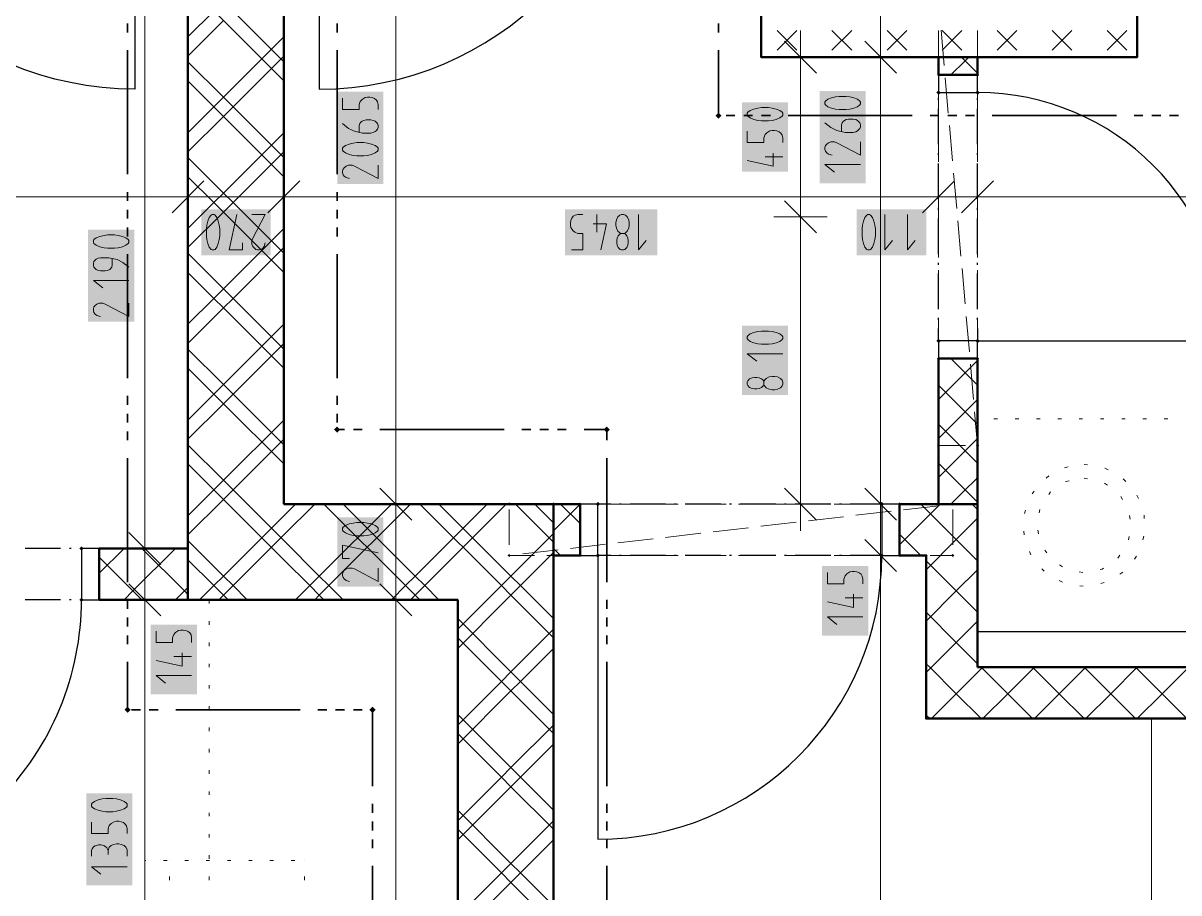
# Model space of a CAD drawing. Header units: millimetres. Extents: x 0 to 594, y 0 to 420.
# Drawn here: x 488.63 to 522.01, y 189.16 to 214.29 of the extents above; entities that cross this region are included whole.
import ezdxf

# ---------------------------------------------------------------- set-up
doc = ezdxf.new("R2010")
doc.units = ezdxf.units.MM
doc.header["$LTSCALE"] = 8
for name, color, linetype in [('PDF_Dvere', 7, 'Continuous'), ('PDF_Instalacni prizdivka do 1m', 7, 'Continuous'), ('PDF_Koty delkove', 7, 'Continuous'), ('PDF_Kuchyne', 7, 'Continuous'), ('PDF_Nabytek', 7, 'Continuous'), ('PDF_Pozarni useky', 7, 'Continuous'), ('PDF_Preklady', 7, 'Continuous'), ('PDF_Pricky CP', 7, 'Continuous'), ('PDF_Pricky zdene', 7, 'Continuous'), ('PDF_Sanita', 7, 'Continuous'), ('PDF_Steny akusticke', 7, 'Continuous')]:
    doc.layers.add(name, color=color, linetype=linetype)

msp = doc.modelspace()

# ---------------------------------------------------------------- linework, layer by layer
at = {"layer": 'PDF_Dvere', "lineweight": 25}
for points in [[(491.849, 221.611), (491.849, 212.386, -0.414213), (482.624, 221.611), (483.353, 221.611)], [(497.652, 221.611), (497.18, 221.611), (497.18, 212.386, 0.414213), (506.405, 221.611), (506.159, 221.611)], [(516.193, 205.465), (516.193, 205.109), (523.368, 205.109, 0.414213), (516.193, 212.284)], [(505.596, 198.908), (505.226, 198.908), (505.226, 190.708, 0.414213), (513.426, 198.908), (512.514, 198.908)], [(482.112, 197.626), (482.112, 189.426, 0.414214), (490.312, 197.626), (490.272, 197.626)]]:
    msp.add_lwpolyline(points, format="xyb", dxfattribs=at)
for points in [[(515.066, 212.796), (515.066, 212.284), (516.193, 212.284), (516.193, 212.796)], [(515.066, 205.109), (515.066, 204.596), (516.193, 204.596), (516.193, 205.109)], [(505.226, 200.394), (504.713, 200.394), (504.713, 198.908), (505.226, 198.908)], [(513.938, 200.394), (513.426, 200.394), (513.426, 198.908), (513.938, 198.908)], [(490.824, 199.113), (490.312, 199.113), (490.312, 197.626), (490.824, 197.626)]]:
    msp.add_lwpolyline(points, close=True, dxfattribs=at)
for points in [[(515.066, 212.076), (515.066, 212.128)], [(516.193, 212.076), (516.193, 212.128)], [(515.066, 210.795), (515.066, 211.82)], [(516.193, 210.795), (516.193, 211.82)], [(515.066, 210.488), (515.066, 210.539)], [(516.193, 210.488), (516.193, 210.539)], [(515.066, 209.206), (515.066, 210.231)], [(516.193, 209.206), (516.193, 210.231)], [(515.066, 208.899), (515.066, 208.95)], [(515.066, 207.618), (515.066, 208.643)], [(516.193, 208.899), (516.193, 208.95)], [(516.193, 207.618), (516.193, 208.643)], [(515.066, 207.31), (515.066, 207.361)], [(516.193, 207.31), (516.193, 207.361)], [(515.066, 206.029), (515.066, 207.054)], [(516.193, 206.029), (516.193, 207.054)], [(515.066, 205.721), (515.066, 205.773)], [(516.193, 205.721), (516.193, 205.773)], [(515.066, 205.109), (515.066, 205.465)], [(505.596, 200.394), (505.226, 200.394)], [(505.903, 200.394), (505.852, 200.394)], [(507.184, 200.394), (506.159, 200.394)], [(507.492, 200.394), (507.441, 200.394)], [(508.773, 200.394), (507.748, 200.394)], [(509.081, 200.394), (509.029, 200.394)], [(510.362, 200.394), (509.337, 200.394)], [(510.669, 200.394), (510.618, 200.394)], [(511.951, 200.394), (510.926, 200.394)], [(512.258, 200.394), (512.207, 200.394)], [(513.426, 200.394), (512.514, 200.394)], [(489.708, 199.113), (488.683, 199.113)], [(490.016, 199.113), (489.965, 199.113)], [(490.312, 199.113), (490.272, 199.113)], [(505.903, 198.908), (505.852, 198.908)], [(507.184, 198.908), (506.159, 198.908)], [(507.492, 198.908), (507.441, 198.908)], [(508.773, 198.908), (507.748, 198.908)], [(509.081, 198.908), (509.029, 198.908)], [(510.362, 198.908), (509.337, 198.908)], [(510.669, 198.908), (510.618, 198.908)], [(511.951, 198.908), (510.926, 198.908)], [(512.258, 198.908), (512.207, 198.908)], [(489.708, 197.626), (488.683, 197.626)], [(490.016, 197.626), (489.965, 197.626)]]:
    msp.add_lwpolyline(points, dxfattribs=at)
at = {"layer": 'PDF_Dvere', "lineweight": 25, "transparency": 33554559}
for points in [[(515.066, 212.22), (515.002, 212.284), (515.13, 212.284), (515.066, 212.348)], [(516.193, 212.22), (516.129, 212.284), (516.257, 212.284), (516.193, 212.348)], [(515.066, 205.045), (515.002, 205.109), (515.13, 205.109), (515.066, 205.173)], [(516.193, 205.045), (516.129, 205.109), (516.257, 205.109), (516.193, 205.173)], [(505.29, 200.394), (505.226, 200.33), (505.226, 200.458), (505.162, 200.394)], [(513.49, 200.394), (513.426, 200.33), (513.426, 200.458), (513.362, 200.394)], [(490.376, 199.113), (490.312, 199.049), (490.312, 199.177), (490.248, 199.113)], [(505.29, 198.908), (505.226, 198.844), (505.226, 198.972), (505.162, 198.908)], [(513.49, 198.908), (513.426, 198.844), (513.426, 198.972), (513.362, 198.908)], [(490.376, 197.626), (490.312, 197.562), (490.312, 197.69), (490.248, 197.626)]]:
    msp.add_solid(points, dxfattribs=at)
at = {"layer": 'PDF_Instalacni prizdivka do 1m', "lineweight": 25}
msp.add_lwpolyline([(516.193, 195.679), (526.802, 195.679), (526.802, 196.704), (516.193, 196.704)], close=True, dxfattribs=at)
at = {"layer": 'PDF_Koty delkove', "lineweight": 18}
for points in [[(513.393, 141.969), (513.393, 179.323), (513.393, 180.731), (513.393, 184.278), (513.393, 192.523), (513.393, 198.908), (513.393, 200.394), (513.393, 213.309), (513.393, 214.898), (513.393, 221.56), (513.393, 223.712), (513.393, 234.987), (513.393, 237.037)], [(492.14, 141.969), (492.14, 169.437), (492.14, 176.197), (492.14, 183.789), (492.14, 197.626), (492.14, 199.113), (492.14, 221.56), (492.14, 223.712), (492.14, 228.325)], [(499.39, 141.969), (499.39, 197.626), (499.39, 200.394), (499.39, 221.56), (499.39, 223.712)], [(511.079, 213.309), (511.079, 214.078)], [(511.54, 212.848), (510.618, 213.77)], [(513.854, 212.848), (512.932, 213.77)], [(511.848, 213.309), (511.079, 213.309), (510.31, 213.309)], [(511.079, 200.394), (511.079, 208.696), (511.079, 213.309)], [(514.162, 213.309), (513.393, 213.309), (512.624, 213.309)], [(497.852, 212.127), (497.852, 211.799), (498.33, 211.799), (498.33, 211.936), (498.365, 212.031), (498.416, 212.086), (498.501, 212.14), (498.569, 212.154), (498.637, 212.154), (498.706, 212.14), (498.774, 212.113), (498.825, 212.072), (498.86, 212.018), (498.877, 211.936), (498.877, 211.799)], [(510.156, 211.852), (509.951, 211.852), (509.849, 211.838), (509.729, 211.81), (509.627, 211.769), (509.558, 211.715), (509.542, 211.687), (509.542, 211.633)], [(509.542, 211.633), (509.558, 211.605), (509.627, 211.551), (509.729, 211.51), (509.849, 211.482), (509.951, 211.468), (510.156, 211.468), (510.258, 211.482), (510.378, 211.51), (510.48, 211.551), (510.549, 211.605), (510.567, 211.633), (510.567, 211.687), (510.549, 211.715), (510.48, 211.769), (510.378, 211.81), (510.258, 211.838), (510.156, 211.852)], [(498.33, 211.142), (498.33, 211.333), (498.347, 211.388), (498.381, 211.429), (498.416, 211.456), (498.466, 211.483), (498.535, 211.497), (498.671, 211.497), (498.74, 211.483), (498.791, 211.456), (498.825, 211.429), (498.86, 211.388), (498.877, 211.333), (498.877, 211.279), (498.86, 211.224), (498.825, 211.183), (498.791, 211.156), (498.74, 211.128), (498.671, 211.114), (498.432, 211.114), (498.193, 211.169), (498.022, 211.251), (497.852, 211.388)], [(512.81, 211.3), (512.793, 211.245), (512.758, 211.204), (512.724, 211.177), (512.673, 211.149), (512.604, 211.135), (512.365, 211.135), (512.127, 211.19), (511.955, 211.272), (511.785, 211.409)], [(512.263, 211.163), (512.263, 211.354), (512.28, 211.409), (512.314, 211.45), (512.349, 211.477), (512.399, 211.504), (512.468, 211.518), (512.604, 211.518), (512.673, 211.504), (512.724, 211.477), (512.758, 211.45), (512.793, 211.409), (512.81, 211.354), (512.81, 211.3)], [(509.542, 211.167), (509.542, 210.839), (510.019, 210.839), (510.019, 210.976), (510.054, 211.071), (510.105, 211.126), (510.19, 211.18), (510.258, 211.194), (510.327, 211.194), (510.395, 211.18), (510.463, 211.153), (510.514, 211.112), (510.549, 211.058), (510.567, 210.976), (510.567, 210.839)], [(498.466, 210.84), (498.261, 210.84), (498.16, 210.826), (498.04, 210.799), (497.937, 210.758), (497.868, 210.704), (497.852, 210.676), (497.852, 210.622), (497.868, 210.594), (497.937, 210.54), (498.04, 210.499), (498.16, 210.471), (498.261, 210.457), (498.466, 210.457), (498.569, 210.471), (498.688, 210.499), (498.791, 210.54), (498.86, 210.594), (498.877, 210.622), (498.877, 210.676)], [(498.877, 210.676), (498.86, 210.704), (498.791, 210.758), (498.688, 210.799), (498.569, 210.826), (498.466, 210.84)], [(512.81, 210.861), (512.81, 210.478), (512.127, 210.834), (512.058, 210.861), (511.955, 210.861), (511.888, 210.834), (511.836, 210.793), (511.802, 210.752), (511.785, 210.697), (511.785, 210.643), (511.802, 210.588), (511.836, 210.547), (511.888, 210.506), (511.989, 210.478)], [(510.293, 210.537), (510.293, 210.154), (509.542, 210.319)], [(510.567, 210.428), (510.054, 210.428)], [(493.387, 210.043), (493.387, 209.274), (493.387, 208.505)], [(496.155, 210.043), (496.155, 209.274), (496.155, 208.505)], [(498.877, 210.183), (498.877, 209.8), (498.193, 210.156), (498.125, 210.183), (498.022, 210.183), (497.955, 210.156), (497.903, 210.115), (497.868, 210.074), (497.852, 210.019), (497.852, 209.965), (497.868, 209.91), (497.903, 209.869), (497.955, 209.828), (498.056, 209.8)], [(512.81, 210.204), (511.785, 210.204), (512.058, 209.986)], [(515.066, 210.043), (515.066, 209.274), (515.066, 208.505)], [(516.193, 210.043), (516.193, 209.274), (516.193, 208.505)], [(493.849, 209.735), (492.926, 208.813)], [(496.616, 209.735), (495.694, 208.813)], [(515.527, 209.735), (514.605, 208.813)], [(516.655, 209.735), (515.732, 208.813)], [(414.361, 209.274), (416.513, 209.274), (436.5, 209.274), (437.628, 209.274), (446.801, 209.274), (454.437, 209.274), (456.179, 209.274), (457.051, 209.274), (459.511, 209.274), (460.383, 209.274), (462.125, 209.274), (478.935, 209.274), (481.087, 209.274), (493.387, 209.274), (496.155, 209.274), (515.066, 209.274), (516.193, 209.274), (522.307, 209.274), (528.074, 209.274), (544.227, 209.274), (545.764, 209.274), (549.377, 209.274), (549.557, 209.274), (550.326, 209.274)], [(511.54, 208.235), (510.618, 209.158)], [(494.579, 207.737), (494.798, 208.762)], [(495.236, 208.762), (495.62, 208.762), (495.263, 208.078), (495.236, 208.009), (495.236, 207.907), (495.263, 207.839), (495.304, 207.788), (495.345, 207.753), (495.4, 207.737), (495.455, 207.737), (495.51, 207.753), (495.551, 207.788), (495.592, 207.839), (495.62, 207.941)], [(504.46, 207.737), (504.788, 207.737), (504.788, 208.214), (504.651, 208.214), (504.556, 208.249), (504.501, 208.3), (504.447, 208.386), (504.433, 208.453), (504.433, 208.522), (504.447, 208.591), (504.474, 208.658), (504.515, 208.709), (504.569, 208.744), (504.651, 208.762), (504.788, 208.762)], [(505.199, 208.762), (505.199, 208.249)], [(506.404, 208.762), (506.404, 207.737), (506.622, 208.009)], [(511.848, 208.696), (511.079, 208.696), (510.31, 208.696)], [(513.514, 208.762), (513.514, 207.737), (513.733, 208.009)], [(514.171, 208.762), (514.171, 207.737)], [(505.09, 208.488), (505.473, 208.488), (505.308, 207.737)], [(491.269, 208.171), (491.064, 208.171), (490.963, 208.157), (490.843, 208.13), (490.74, 208.089), (490.672, 208.035), (490.655, 208.007), (490.655, 207.953), (490.672, 207.925), (490.74, 207.871), (490.843, 207.83), (490.963, 207.802), (491.064, 207.788), (491.269, 207.788), (491.372, 207.802), (491.492, 207.83), (491.594, 207.871), (491.663, 207.925), (491.68, 207.953), (491.68, 208.007), (491.663, 208.035), (491.594, 208.089), (491.492, 208.13)], [(491.492, 208.13), (491.372, 208.157), (491.269, 208.171)], [(506.02, 208.197), (506.061, 208.146), (506.089, 208.078), (506.103, 208.009), (506.103, 207.941), (506.089, 207.873), (506.061, 207.804), (506.006, 207.753), (505.965, 207.737), (505.911, 207.737), (505.87, 207.753), (505.815, 207.804), (505.788, 207.873), (505.774, 207.941), (505.774, 208.009), (505.788, 208.078), (505.815, 208.146), (505.856, 208.197), (505.883, 208.214)], [(505.993, 208.214), (506.02, 208.197)], [(514.171, 207.737), (514.39, 208.009)], [(494.963, 207.941), (494.963, 207.737), (494.579, 207.737)], [(491.68, 207.241), (491.509, 207.378), (491.338, 207.46), (491.099, 207.514), (490.859, 207.514), (490.792, 207.5), (490.74, 207.473), (490.707, 207.446), (490.672, 207.405), (490.655, 207.35), (490.655, 207.296), (490.672, 207.241), (490.707, 207.2), (490.74, 207.173), (490.792, 207.145), (490.859, 207.131), (490.997, 207.131), (491.064, 207.145), (491.133, 207.173), (491.184, 207.241), (491.202, 207.296), (491.202, 207.487)], [(491.68, 206.857), (490.655, 206.857), (490.928, 206.639)], [(491.68, 206.2), (491.68, 205.817), (490.997, 206.173), (490.928, 206.2), (490.825, 206.2), (490.758, 206.173), (490.707, 206.132), (490.672, 206.091), (490.655, 206.036)], [(490.655, 206.036), (490.655, 205.982), (490.672, 205.927), (490.707, 205.886), (490.758, 205.845), (490.859, 205.817)], [(510.567, 204.737), (509.542, 204.737), (509.814, 204.519)], [(510.019, 203.834), (510.002, 203.806), (509.951, 203.765), (509.883, 203.738), (509.814, 203.724), (509.746, 203.724), (509.678, 203.738), (509.609, 203.765), (509.558, 203.82), (509.542, 203.862), (509.542, 203.916), (509.558, 203.957), (509.609, 204.012), (509.678, 204.039), (509.746, 204.053), (509.814, 204.053), (509.883, 204.039), (509.951, 204.012), (510.002, 203.971), (510.019, 203.944)], [(499.851, 199.933), (498.928, 200.855)], [(511.54, 199.933), (510.618, 200.855)], [(513.854, 199.933), (512.932, 200.855)], [(500.158, 200.394), (499.39, 200.394), (498.621, 200.394)], [(511.848, 200.394), (511.079, 200.394), (510.31, 200.394)], [(511.079, 200.394), (511.079, 199.625)], [(514.162, 200.394), (513.393, 200.394), (512.624, 200.394)], [(498.466, 199.859), (498.261, 199.859), (498.16, 199.845), (498.04, 199.818), (497.937, 199.777), (497.868, 199.723), (497.852, 199.695), (497.852, 199.641), (497.868, 199.613), (497.937, 199.558), (498.04, 199.517), (498.16, 199.489), (498.261, 199.475), (498.466, 199.475), (498.569, 199.489), (498.688, 199.517), (498.791, 199.558), (498.86, 199.613), (498.877, 199.641), (498.877, 199.695), (498.86, 199.723), (498.791, 199.777), (498.688, 199.818), (498.569, 199.845), (498.466, 199.859)], [(492.601, 198.651), (491.679, 199.574)], [(513.854, 198.446), (512.932, 199.369)], [(492.909, 199.113), (492.14, 199.113), (491.371, 199.113)], [(498.056, 198.818), (497.852, 198.818), (497.852, 199.202), (498.877, 198.984)], [(514.162, 198.908), (513.393, 198.908), (512.624, 198.908)], [(498.877, 198.545), (498.877, 198.161), (498.193, 198.518), (498.125, 198.545), (498.022, 198.545), (497.955, 198.518), (497.903, 198.477), (497.868, 198.436), (497.852, 198.381), (497.852, 198.326), (497.868, 198.271), (497.903, 198.23), (497.955, 198.189), (498.056, 198.161)], [(511.856, 198.42), (511.856, 198.091), (512.333, 198.091), (512.333, 198.228), (512.368, 198.323), (512.419, 198.379), (512.505, 198.433), (512.572, 198.447), (512.641, 198.447), (512.71, 198.433), (512.777, 198.406), (512.828, 198.365), (512.863, 198.31), (512.881, 198.228), (512.881, 198.091)], [(492.601, 197.165), (491.679, 198.088)], [(499.851, 197.165), (498.928, 198.088)], [(492.909, 197.626), (492.14, 197.626), (491.371, 197.626)], [(500.158, 197.626), (499.39, 197.626), (498.621, 197.626)], [(512.607, 197.79), (512.607, 197.406), (511.856, 197.571)], [(512.881, 197.68), (512.368, 197.68)], [(512.881, 197.133), (511.856, 197.133), (512.128, 196.914)], [(492.467, 196.724), (492.467, 196.395), (492.945, 196.395), (492.945, 196.532), (492.98, 196.628), (493.031, 196.683), (493.116, 196.737), (493.184, 196.751), (493.253, 196.751), (493.321, 196.737), (493.389, 196.71), (493.44, 196.669), (493.475, 196.615), (493.492, 196.532), (493.492, 196.395)], [(493.219, 196.094), (493.219, 195.71), (492.467, 195.875)], [(493.492, 195.985), (492.98, 195.985)], [(493.492, 195.437), (492.467, 195.437), (492.74, 195.218)], [(491.216, 191.885), (491.011, 191.885), (490.91, 191.871), (490.79, 191.844), (490.687, 191.803), (490.619, 191.749), (490.602, 191.721), (490.602, 191.667), (490.619, 191.639), (490.687, 191.585), (490.79, 191.544), (490.91, 191.516), (491.011, 191.502), (491.216, 191.502), (491.319, 191.516), (491.439, 191.544), (491.541, 191.585), (491.61, 191.639), (491.627, 191.667), (491.627, 191.721), (491.61, 191.749), (491.541, 191.803), (491.439, 191.844), (491.319, 191.871), (491.216, 191.885)], [(490.602, 191.201), (490.602, 190.873), (491.08, 190.873), (491.08, 191.01), (491.115, 191.105), (491.166, 191.16), (491.251, 191.214), (491.319, 191.228), (491.387, 191.228), (491.456, 191.214), (491.524, 191.187), (491.575, 191.146), (491.61, 191.092), (491.627, 191.01), (491.627, 190.873)], [(490.602, 190.215), (490.602, 190.38), (490.619, 190.435), (490.654, 190.489), (490.705, 190.517), (490.806, 190.544), (490.875, 190.544), (490.977, 190.517), (491.046, 190.462), (491.08, 190.38), (491.08, 190.271)], [(491.627, 190.215), (491.627, 190.407), (491.592, 190.475), (491.541, 190.53), (491.456, 190.557), (491.387, 190.571), (491.319, 190.571), (491.234, 190.557), (491.166, 190.53), (491.115, 190.475), (491.08, 190.38)], [(491.627, 189.914), (490.602, 189.914), (490.875, 189.696)]]:
    msp.add_lwpolyline(points, dxfattribs=at)
for points in [[(512.399, 212.175), (512.194, 212.175), (512.093, 212.161), (511.973, 212.134), (511.87, 212.093), (511.802, 212.039), (511.785, 212.011), (511.785, 211.957), (511.802, 211.929), (511.87, 211.875), (511.973, 211.834), (512.093, 211.806), (512.194, 211.792), (512.399, 211.792), (512.502, 211.806), (512.622, 211.834), (512.724, 211.875), (512.793, 211.929), (512.81, 211.957), (512.81, 212.011), (512.793, 212.039), (512.724, 212.093), (512.622, 212.134), (512.502, 212.161)], [(493.922, 208.351), (493.922, 208.146), (493.936, 208.044), (493.963, 207.924), (494.004, 207.822), (494.058, 207.753), (494.086, 207.737), (494.141, 207.737), (494.168, 207.753), (494.223, 207.822), (494.264, 207.924), (494.292, 208.044), (494.306, 208.146), (494.306, 208.351), (494.292, 208.453), (494.264, 208.573), (494.223, 208.676), (494.168, 208.744), (494.141, 208.762), (494.086, 208.762), (494.058, 208.744), (494.004, 208.676), (493.963, 208.573), (493.936, 208.453)], [(505.747, 208.522), (505.747, 208.453), (505.761, 208.368), (505.801, 208.283), (505.856, 208.232), (505.883, 208.214), (505.993, 208.214), (506.02, 208.232), (506.075, 208.283), (506.117, 208.368), (506.13, 208.453), (506.13, 208.522), (506.117, 208.607), (506.075, 208.693), (506.02, 208.744), (505.965, 208.762), (505.911, 208.762), (505.856, 208.744), (505.801, 208.693), (505.761, 208.607)], [(512.857, 208.351), (512.857, 208.146), (512.871, 208.044), (512.898, 207.924), (512.939, 207.822), (512.994, 207.753), (513.021, 207.737), (513.076, 207.737), (513.104, 207.753), (513.158, 207.822), (513.199, 207.924), (513.227, 208.044), (513.241, 208.146), (513.241, 208.351), (513.227, 208.453), (513.199, 208.573), (513.158, 208.676), (513.104, 208.744), (513.076, 208.762), (513.021, 208.762), (512.994, 208.744), (512.939, 208.676), (512.898, 208.573), (512.871, 208.453)], [(510.156, 205.394), (509.951, 205.394), (509.849, 205.38), (509.729, 205.353), (509.627, 205.312), (509.558, 205.258), (509.542, 205.23), (509.542, 205.176), (509.558, 205.148), (509.627, 205.093), (509.729, 205.052), (509.849, 205.024), (509.951, 205.011), (510.156, 205.011), (510.258, 205.024), (510.378, 205.052), (510.48, 205.093), (510.549, 205.148), (510.567, 205.176), (510.567, 205.23), (510.549, 205.258), (510.48, 205.312), (510.378, 205.353), (510.258, 205.38)], [(510.327, 204.08), (510.258, 204.08), (510.173, 204.066), (510.088, 204.026), (510.037, 203.971), (510.019, 203.944), (510.019, 203.834), (510.037, 203.806), (510.088, 203.751), (510.173, 203.71), (510.258, 203.696), (510.327, 203.696), (510.412, 203.71), (510.498, 203.751), (510.549, 203.806), (510.567, 203.862), (510.567, 203.916), (510.549, 203.971), (510.498, 204.026), (510.412, 204.066)]]:
    msp.add_lwpolyline(points, close=True, dxfattribs=at)
at = {"layer": 'PDF_Koty delkove', "color": 7, "lineweight": 18, "true_color": 0xffffff, "transparency": 33554559}
for points in [[(499.031, 209.646), (499.031, 212.308), (497.698, 209.646), (497.698, 212.308)], [(512.964, 209.667), (512.964, 212.329), (511.631, 209.667), (511.631, 212.329)], [(510.72, 210), (510.72, 212.005), (509.388, 210), (509.388, 212.005)], [(495.773, 208.915), (493.769, 208.915), (495.773, 207.583), (493.769, 207.583)], [(506.941, 208.915), (504.279, 208.915), (506.941, 207.583), (504.279, 207.583)], [(514.709, 208.915), (512.704, 208.915), (514.709, 207.583), (512.704, 207.583)], [(491.834, 205.663), (491.834, 208.325), (490.502, 205.663), (490.502, 208.325)], [(510.72, 203.543), (510.72, 205.548), (509.388, 203.543), (509.388, 205.548)], [(499.031, 198.008), (499.031, 200.013), (497.698, 198.008), (497.698, 200.013)], [(513.034, 196.595), (513.034, 198.6), (511.702, 196.595), (511.702, 198.6)], [(493.646, 194.9), (493.646, 196.904), (492.314, 194.9), (492.314, 196.904)], [(491.781, 189.377), (491.781, 192.039), (490.449, 189.377), (490.449, 192.039)]]:
    msp.add_solid(points, dxfattribs=at)
at = {"layer": 'PDF_Kuchyne', "lineweight": 13}
msp.add_lwpolyline([(545.764, 188.043), (527.366, 188.043), (527.366, 181.893), (521.216, 181.893), (521.216, 194.193), (527.366, 194.193)], dxfattribs=at)
at = {"layer": 'PDF_Nabytek', "lineweight": 13}
for points in [[(494.013, 197.626), (494.002, 197.626)], [(494.002, 197.626), (494.002, 197.626)], [(494.002, 197.626), (494.002, 197.626)], [(494.002, 197.522), (494.002, 197.624)], [(494.628, 197.626), (494.526, 197.626)], [(495.243, 197.626), (495.141, 197.626)], [(495.858, 197.626), (495.756, 197.626)], [(496.473, 197.626), (496.371, 197.626)], [(497.088, 197.626), (496.986, 197.626)], [(497.703, 197.626), (497.601, 197.626)], [(498.318, 197.626), (498.216, 197.626)], [(498.933, 197.626), (498.831, 197.626)], [(499.548, 197.626), (499.446, 197.626)], [(500.163, 197.626), (500.061, 197.626)], [(500.778, 197.626), (500.676, 197.626)], [(501.177, 197.626), (501.177, 197.626)], [(501.177, 197.626), (501.177, 197.626)], [(501.177, 197.522), (501.177, 197.624)], [(494.002, 196.907), (494.002, 197.009)], [(501.177, 196.907), (501.177, 197.009)], [(494.002, 196.292), (494.002, 196.394)], [(501.177, 196.292), (501.177, 196.394)], [(494.002, 195.677), (494.002, 195.779)], [(501.177, 195.677), (501.177, 195.779)], [(494.002, 195.062), (494.002, 195.164)], [(501.177, 195.062), (501.177, 195.164)], [(494.002, 194.447), (494.002, 194.549)], [(501.177, 194.447), (501.177, 194.549)], [(494.002, 193.832), (494.002, 193.934)], [(501.177, 193.832), (501.177, 193.934)], [(494.002, 193.217), (494.002, 193.319)], [(501.177, 193.217), (501.177, 193.319)], [(494.002, 192.602), (494.002, 192.704)], [(501.177, 192.602), (501.177, 192.704)], [(494.002, 191.987), (494.002, 192.089)], [(501.177, 191.987), (501.177, 192.089)], [(494.002, 191.372), (494.002, 191.474)], [(501.177, 191.372), (501.177, 191.474)], [(494.002, 190.757), (494.002, 190.859)], [(501.177, 190.757), (501.177, 190.859)], [(492.139, 190.093), (492.139, 190.093)], [(492.168, 190.093), (492.139, 190.093)], [(492.139, 190.093), (492.139, 190.093)], [(492.783, 190.093), (492.681, 190.093)], [(492.857, 190.093), (492.857, 190.093)], [(493.398, 190.093), (493.296, 190.093)], [(494.013, 190.093), (493.911, 190.093)], [(494.002, 190.142), (494.002, 190.244)], [(494.628, 190.093), (494.526, 190.093)], [(495.243, 190.093), (495.141, 190.093)], [(495.858, 190.093), (495.756, 190.093)], [(496.473, 190.093), (496.371, 190.093)], [(496.752, 190.093), (496.752, 190.093)], [(496.752, 190.093), (496.752, 190.093)], [(501.177, 190.142), (501.177, 190.244)], [(492.139, 189.527), (492.139, 189.629)], [(492.857, 189.527), (492.857, 189.629)], [(494.002, 189.527), (494.002, 189.629)], [(496.752, 189.527), (496.752, 189.629)], [(501.177, 189.527), (501.177, 189.629)]]:
    msp.add_lwpolyline(points, dxfattribs=at)
at = {"layer": 'PDF_Pozarni useky', "lineweight": 35}
for points in [[(491.645, 214.024), (491.645, 214.28)], [(497.692, 214.024), (497.692, 214.28)], [(508.711, 214.024), (508.711, 214.28)], [(491.645, 209.924), (491.645, 213.511)], [(497.692, 209.924), (497.692, 213.511)], [(508.711, 211.618), (508.711, 213.511)], [(509.183, 211.618), (508.927, 211.618)], [(509.696, 211.618), (509.439, 211.618)], [(510.208, 211.618), (509.952, 211.618)], [(514.308, 211.618), (510.721, 211.618)], [(515.077, 211.618), (514.821, 211.618)], [(515.589, 211.618), (515.333, 211.618)], [(516.102, 211.618), (515.846, 211.618)], [(520.202, 211.618), (516.614, 211.618)], [(520.97, 211.618), (520.714, 211.618)], [(521.483, 211.618), (521.227, 211.618)], [(521.995, 211.618), (521.739, 211.618)], [(491.645, 209.155), (491.645, 209.411)], [(497.692, 209.155), (497.692, 209.411)], [(491.645, 208.643), (491.645, 208.899)], [(497.692, 208.643), (497.692, 208.899)], [(491.645, 208.13), (491.645, 208.386)], [(497.692, 208.13), (497.692, 208.386)], [(491.645, 204.03), (491.645, 207.618)], [(497.692, 204.03), (497.692, 207.618)], [(491.645, 203.261), (491.645, 203.518)], [(497.692, 203.261), (497.692, 203.518)], [(491.645, 202.749), (491.645, 203.005)], [(497.692, 202.749), (497.692, 203.005)], [(491.645, 202.236), (491.645, 202.493)], [(497.908, 202.546), (497.692, 202.546)], [(498.421, 202.546), (498.164, 202.546)], [(502.521, 202.546), (498.933, 202.546)], [(503.289, 202.546), (503.033, 202.546)], [(503.802, 202.546), (503.546, 202.546)], [(504.314, 202.546), (504.058, 202.546)], [(505.482, 202.546), (504.827, 202.546)], [(505.482, 202.236), (505.482, 202.493)], [(491.645, 198.137), (491.645, 201.724)], [(505.482, 198.137), (505.482, 201.724)], [(491.645, 197.368), (491.645, 197.624)], [(505.482, 197.368), (505.482, 197.624)], [(491.645, 196.855), (491.645, 197.112)], [(505.482, 196.855), (505.482, 197.112)], [(491.645, 196.343), (491.645, 196.599)], [(505.482, 196.343), (505.482, 196.599)], [(491.645, 194.449), (491.645, 195.83)], [(505.482, 192.243), (505.482, 195.83)], [(492.015, 194.449), (491.758, 194.449)], [(492.527, 194.449), (492.271, 194.449)], [(496.627, 194.449), (493.039, 194.449)], [(497.396, 194.449), (497.139, 194.449)], [(497.908, 194.449), (497.652, 194.449)], [(498.421, 194.449), (498.164, 194.449)], [(498.717, 192.243), (498.717, 194.449)], [(498.717, 191.474), (498.717, 191.73)], [(505.482, 191.474), (505.482, 191.73)], [(498.717, 190.962), (498.717, 191.218)], [(505.482, 190.962), (505.482, 191.218)], [(498.717, 190.449), (498.717, 190.705)], [(505.482, 190.449), (505.482, 190.705)], [(498.717, 186.349), (498.717, 189.937)], [(505.482, 186.349), (505.482, 189.937)]]:
    msp.add_lwpolyline(points, dxfattribs=at)
at = {"layer": 'PDF_Pozarni useky', "lineweight": 35, "transparency": 33554559}
for points in [[(508.801, 211.618), (508.711, 211.528), (508.711, 211.707), (508.621, 211.618)], [(508.711, 211.528), (508.621, 211.618), (508.801, 211.618), (508.711, 211.707)], [(497.692, 202.457), (497.603, 202.546), (497.782, 202.546), (497.692, 202.636)], [(497.782, 202.546), (497.692, 202.457), (497.692, 202.636), (497.603, 202.546)], [(505.572, 202.546), (505.482, 202.457), (505.482, 202.636), (505.393, 202.546)], [(505.482, 202.457), (505.393, 202.546), (505.572, 202.546), (505.482, 202.636)], [(491.735, 194.449), (491.645, 194.359), (491.645, 194.539), (491.555, 194.449)], [(491.645, 194.359), (491.555, 194.449), (491.735, 194.449), (491.645, 194.539)], [(498.717, 194.359), (498.628, 194.449), (498.807, 194.449), (498.717, 194.539)], [(498.807, 194.449), (498.717, 194.359), (498.717, 194.539), (498.628, 194.449)]]:
    msp.add_solid(points, dxfattribs=at)
at = {"layer": 'PDF_Preklady', "lineweight": 18}
for points in [[(515.066, 213.309), (515.066, 214.075)], [(515.227, 213.068), (515.137, 214.089)], [(516.193, 213.309), (516.193, 214.075)], [(515.066, 213.05), (515.066, 213.309)], [(516.193, 213.05), (516.193, 213.309)], [(515.066, 211.666), (515.066, 212.691)], [(515.348, 211.689), (515.258, 212.71)], [(516.193, 211.666), (516.193, 212.691)], [(515.066, 210.283), (515.066, 211.308)], [(515.469, 210.311), (515.38, 211.332)], [(516.193, 210.283), (516.193, 211.308)], [(515.066, 208.899), (515.066, 209.924)], [(515.591, 208.933), (515.501, 209.954)], [(516.193, 208.899), (516.193, 209.924)], [(515.066, 207.515), (515.066, 208.54)], [(515.712, 207.554), (515.622, 208.575)], [(516.193, 207.515), (516.193, 208.54)], [(515.066, 206.131), (515.066, 207.156)], [(515.833, 206.176), (515.744, 207.197)], [(516.193, 206.131), (516.193, 207.156)], [(515.066, 204.748), (515.066, 205.773)], [(515.955, 204.797), (515.865, 205.818)], [(516.193, 204.748), (516.193, 205.773)], [(515.066, 203.364), (515.066, 204.389)], [(516.076, 203.419), (515.986, 204.44)], [(516.193, 203.364), (516.193, 204.389)], [(515.066, 202.085), (515.066, 203.005)], [(516.107, 203.062), (516.193, 202.085), (516.193, 203.005)], [(515.846, 202.085), (515.066, 202.085)], [(503.392, 200.394), (502.664, 200.394)], [(503.945, 200.394), (503.751, 200.394)], [(504.776, 200.394), (504.713, 200.394), (503.945, 200.394)], [(506.159, 200.394), (505.134, 200.394)], [(507.543, 200.394), (506.518, 200.394)], [(508.927, 200.394), (507.902, 200.394)], [(510.311, 200.394), (509.286, 200.394)], [(511.694, 200.394), (510.669, 200.394)], [(513.078, 200.394), (512.053, 200.394)], [(514.462, 200.394), (513.938, 200.394), (513.437, 200.394)], [(514.054, 200.229), (515.072, 200.347)], [(515.066, 200.394), (514.821, 200.394)], [(515.476, 200.394), (515.066, 200.394)], [(515.429, 200.388), (515.476, 200.394)], [(502.664, 199.213), (502.664, 200.238)], [(511.305, 199.91), (512.323, 200.028)], [(512.679, 200.07), (513.698, 200.188)], [(515.476, 199.213), (515.476, 200.238)], [(508.556, 199.591), (509.574, 199.709)], [(509.93, 199.751), (510.949, 199.869)], [(505.807, 199.272), (506.825, 199.39)], [(507.181, 199.432), (508.2, 199.55)], [(503.058, 198.953), (504.076, 199.071)], [(504.432, 199.113), (505.451, 199.231)], [(502.664, 198.908), (502.701, 198.912)], [(503.392, 198.908), (502.664, 198.908)], [(503.945, 198.908), (503.751, 198.908)], [(504.776, 198.908), (504.713, 198.908), (503.945, 198.908)], [(506.159, 198.908), (505.134, 198.908)], [(507.543, 198.908), (506.518, 198.908)], [(508.927, 198.908), (507.902, 198.908)], [(510.311, 198.908), (509.286, 198.908)], [(511.694, 198.908), (510.669, 198.908)], [(513.078, 198.908), (512.053, 198.908)], [(514.462, 198.908), (513.938, 198.908), (513.437, 198.908)], [(515.476, 198.908), (514.821, 198.908)]]:
    msp.add_lwpolyline(points, dxfattribs=at)
at = {"layer": 'PDF_Preklady', "lineweight": 18, "transparency": 33554559}
for points in [[(515.066, 213.263), (515.02, 213.309), (515.112, 213.309), (515.066, 213.355)], [(515.066, 213.263), (515.02, 213.309), (515.112, 213.309), (515.066, 213.355)], [(516.193, 213.263), (516.147, 213.309), (516.239, 213.309), (516.193, 213.355)], [(516.193, 213.263), (516.147, 213.309), (516.239, 213.309), (516.193, 213.355)], [(515.066, 212.75), (515.02, 212.796), (515.112, 212.796), (515.066, 212.842)], [(515.066, 212.75), (515.02, 212.796), (515.112, 212.796), (515.066, 212.842)], [(516.193, 212.75), (516.147, 212.796), (516.239, 212.796), (516.193, 212.842)], [(516.193, 212.75), (516.147, 212.796), (516.239, 212.796), (516.193, 212.842)], [(515.066, 204.55), (515.02, 204.596), (515.112, 204.596), (515.066, 204.642)], [(515.066, 204.55), (515.02, 204.596), (515.112, 204.596), (515.066, 204.642)], [(516.193, 204.55), (516.147, 204.596), (516.239, 204.596), (516.193, 204.642)], [(516.193, 204.55), (516.147, 204.596), (516.239, 204.596), (516.193, 204.642)], [(515.066, 202.039), (515.02, 202.085), (515.112, 202.085), (515.066, 202.131)], [(515.112, 202.085), (515.066, 202.039), (515.066, 202.131), (515.02, 202.085)], [(516.239, 202.085), (516.193, 202.039), (516.193, 202.131), (516.147, 202.085)], [(516.193, 202.039), (516.147, 202.085), (516.239, 202.085), (516.193, 202.131)], [(516.197, 202.039), (516.147, 202.081), (516.239, 202.089), (516.189, 202.131)], [(502.71, 200.394), (502.664, 200.348), (502.664, 200.44), (502.617, 200.394)], [(502.664, 200.348), (502.617, 200.394), (502.71, 200.394), (502.664, 200.44)], [(503.991, 200.394), (503.945, 200.348), (503.945, 200.44), (503.899, 200.394)], [(503.991, 200.394), (503.945, 200.348), (503.945, 200.44), (503.899, 200.394)], [(504.76, 200.394), (504.713, 200.348), (504.713, 200.44), (504.667, 200.394)], [(504.76, 200.394), (504.713, 200.348), (504.713, 200.44), (504.667, 200.394)], [(513.984, 200.394), (513.938, 200.348), (513.938, 200.44), (513.892, 200.394)], [(513.984, 200.394), (513.938, 200.348), (513.938, 200.44), (513.892, 200.394)], [(514.753, 200.394), (514.707, 200.348), (514.707, 200.44), (514.661, 200.394)], [(514.753, 200.394), (514.707, 200.348), (514.707, 200.44), (514.661, 200.394)], [(515.112, 200.394), (515.066, 200.348), (515.066, 200.44), (515.02, 200.394)], [(515.112, 200.394), (515.066, 200.348), (515.066, 200.44), (515.02, 200.394)], [(515.43, 200.389), (515.471, 200.44), (515.481, 200.348), (515.522, 200.399)], [(515.476, 200.348), (515.43, 200.394), (515.522, 200.394), (515.476, 200.44)], [(515.522, 200.394), (515.476, 200.348), (515.476, 200.44), (515.43, 200.394)], [(502.71, 198.908), (502.664, 198.862), (502.664, 198.954), (502.617, 198.908)], [(502.664, 198.862), (502.617, 198.908), (502.71, 198.908), (502.664, 198.954)], [(502.618, 198.902), (502.658, 198.953), (502.669, 198.862), (502.709, 198.913)], [(503.991, 198.908), (503.945, 198.862), (503.945, 198.954), (503.899, 198.908)], [(503.991, 198.908), (503.945, 198.862), (503.945, 198.954), (503.899, 198.908)], [(504.76, 198.908), (504.713, 198.862), (504.713, 198.954), (504.667, 198.908)], [(504.76, 198.908), (504.713, 198.862), (504.713, 198.954), (504.667, 198.908)], [(513.984, 198.908), (513.938, 198.862), (513.938, 198.954), (513.892, 198.908)], [(513.984, 198.908), (513.938, 198.862), (513.938, 198.954), (513.892, 198.908)], [(514.753, 198.908), (514.707, 198.862), (514.707, 198.954), (514.661, 198.908)], [(514.753, 198.908), (514.707, 198.862), (514.707, 198.954), (514.661, 198.908)], [(515.522, 198.908), (515.476, 198.862), (515.476, 198.954), (515.43, 198.908)], [(515.476, 198.862), (515.43, 198.908), (515.522, 198.908), (515.476, 198.954)]]:
    msp.add_solid(points, dxfattribs=at)
at = {"layer": 'PDF_Pricky CP', "lineweight": 50}
for points in [[(511.53, 214.898), (511.53, 221.611), (509.941, 221.611), (509.941, 221.56), (509.941, 213.309), (511.53, 213.309)], [(511.53, 213.309), (515.066, 213.309), (516.193, 213.309), (520.806, 213.309), (520.806, 214.898), (520.806, 219.92), (520.806, 221.611), (519.217, 221.611), (519.217, 214.898), (516.193, 214.898), (515.066, 214.898), (511.53, 214.898)]]:
    msp.add_lwpolyline(points, dxfattribs=at)
at = {"layer": 'PDF_Pricky CP', "lineweight": 9}
for points in [[(510.968, 213.511), (510.4, 214.08)], [(510.968, 214.08), (510.4, 213.511)], [(512.557, 213.511), (511.988, 214.08)], [(512.557, 214.08), (511.988, 213.511)], [(514.146, 213.511), (513.577, 214.08)], [(514.146, 214.08), (513.577, 213.511)], [(515.735, 213.511), (515.166, 214.08)], [(515.735, 214.08), (515.166, 213.511)], [(517.323, 213.511), (516.755, 214.08)], [(517.323, 214.08), (516.755, 213.511)], [(518.912, 213.511), (518.343, 214.08)], [(518.912, 214.08), (518.343, 213.511)], [(520.501, 213.511), (519.932, 214.08)], [(520.501, 214.08), (519.932, 213.511)]]:
    msp.add_lwpolyline(points, dxfattribs=at)
at = {"layer": 'PDF_Pricky zdene', "lineweight": 50}
for points in [[(516.193, 212.796), (516.193, 213.309), (515.066, 213.309), (515.066, 212.796)], [(516.193, 212.796), (515.066, 212.796)], [(515.066, 204.596), (516.193, 204.596)], [(515.066, 204.596), (515.066, 202.085), (515.066, 200.394), (515.476, 200.394), (516.193, 200.394), (516.193, 202.085), (516.193, 204.596)], [(513.938, 198.908), (513.938, 200.394)], [(516.193, 195.679), (516.193, 200.394), (515.476, 200.394), (515.066, 200.394), (514.707, 200.394), (513.938, 200.394)], [(490.824, 197.626), (490.824, 199.113)], [(490.824, 197.626), (493.387, 197.626), (493.387, 199.113), (490.824, 199.113)], [(513.938, 198.908), (514.707, 198.908), (514.707, 195.679)], [(514.707, 195.679), (514.707, 194.193), (545.764, 194.193), (545.816, 194.193), (545.816, 195.679), (545.764, 195.679), (516.193, 195.679)]]:
    msp.add_lwpolyline(points, dxfattribs=at)
at = {"layer": 'PDF_Pricky zdene', "lineweight": 9}
for points in [[(515.937, 213.309), (515.835, 213.206), (515.425, 212.796)], [(516.193, 212.848), (515.835, 213.206), (515.732, 213.309)], [(515.117, 212.796), (515.066, 212.848)], [(515.117, 204.596), (515.066, 204.545)], [(516.193, 204.545), (515.847, 204.199), (515.835, 204.186), (515.066, 203.418)], [(516.193, 203.828), (515.85, 204.171), (515.835, 204.186), (515.425, 204.596)], [(516.193, 202.7), (515.963, 202.931), (515.835, 203.059), (515.066, 203.828)], [(516.193, 203.418), (515.941, 203.166), (515.835, 203.059), (515.066, 202.29)], [(516.193, 201.573), (516.075, 201.691), (515.835, 201.931), (515.066, 202.7)], [(516.193, 202.29), (516.035, 202.132), (515.835, 201.931), (515.066, 201.163)], [(516.193, 200.445), (516.188, 200.45), (515.835, 200.804), (515.066, 201.573)], [(516.193, 201.163), (516.129, 201.099), (515.835, 200.804), (515.425, 200.394)], [(504.713, 200.394), (503.945, 199.625)], [(504.713, 199.83), (504.15, 200.394)], [(515.117, 200.394), (514.707, 199.984), (514.092, 199.369), (513.938, 199.215)], [(514.707, 200.24), (514.553, 200.394)], [(514.553, 200.394), (514.553, 200.394)], [(515.117, 200.394), (515.066, 200.445)], [(516.193, 200.24), (516.04, 200.394)], [(516.193, 198.754), (515.578, 199.369), (514.707, 200.24)], [(516.193, 199.984), (515.578, 199.369), (514.707, 198.498)], [(514.092, 199.369), (513.938, 199.523)], [(514.553, 198.908), (514.092, 199.369)], [(491.542, 199.113), (490.824, 198.394)], [(493.029, 199.113), (491.799, 197.883), (491.542, 197.626)], [(493.387, 197.78), (493.285, 197.883), (492.055, 199.113)], [(504.15, 198.908), (503.945, 199.113)], [(492.055, 197.626), (491.799, 197.883), (490.824, 198.857)], [(504.713, 198.908), (504.713, 198.908)], [(516.193, 197.268), (515.578, 197.883), (514.707, 198.754)], [(516.193, 198.498), (515.578, 197.883), (514.707, 197.011)], [(493.387, 197.985), (493.285, 197.883), (493.029, 197.626)], [(516.193, 195.781), (515.578, 196.396), (514.707, 197.268)], [(516.193, 197.011), (515.578, 196.396), (514.861, 195.679)], [(514.81, 195.679), (514.707, 195.781)], [(514.861, 195.679), (514.707, 195.525)], [(516.296, 194.193), (515.578, 194.91), (514.81, 195.679)], [(516.347, 195.679), (515.578, 194.91), (514.861, 194.193)], [(517.782, 194.193), (517.065, 194.91), (516.296, 195.679)], [(517.833, 195.679), (517.065, 194.91), (516.347, 194.193)], [(519.268, 194.193), (518.551, 194.91), (517.782, 195.679)], [(519.32, 195.679), (518.551, 194.91), (517.833, 194.193)], [(520.755, 194.193), (520.037, 194.91), (519.268, 195.679)], [(520.806, 195.679), (520.037, 194.91), (519.32, 194.193)], [(522.241, 194.193), (521.523, 194.91), (520.755, 195.679)], [(522.292, 195.679), (521.523, 194.91), (520.806, 194.193)], [(514.81, 194.193), (514.707, 194.295)]]:
    msp.add_lwpolyline(points, dxfattribs=at)
at = {"layer": 'PDF_Pricky zdene', "lineweight": 50}
msp.add_lwpolyline([(504.713, 198.908), (503.945, 198.908), (503.945, 200.394), (504.713, 200.394)], close=True, dxfattribs=at)
at = {"layer": 'PDF_Sanita', "lineweight": 13}
for points in [[(516.193, 202.854), (516.193, 202.854)], [(516.193, 202.854), (516.193, 202.854)], [(516.768, 202.854), (516.666, 202.854)], [(517.383, 202.854), (517.281, 202.854)], [(517.998, 202.854), (517.896, 202.854)], [(518.613, 202.854), (518.511, 202.854)], [(519.228, 202.854), (519.125, 202.854)], [(519.843, 202.854), (519.74, 202.854)], [(520.458, 202.854), (520.355, 202.854)], [(521.073, 202.854), (520.97, 202.854)], [(521.688, 202.854), (521.585, 202.854)], [(516.193, 202.441), (516.193, 202.544)], [(516.193, 201.826), (516.193, 201.929)], [(516.193, 201.211), (516.193, 201.314)], [(518.707, 201.441), (518.806, 201.467)], [(519.268, 201.536), (519.37, 201.527)], [(519.871, 201.429), (519.964, 201.386)], [(518.171, 201.147), (518.255, 201.206)], [(518.742, 201.039), (518.745, 201.042), (518.842, 201.061)], [(519.268, 201.146), (519.369, 201.126)], [(519.859, 200.996), (519.945, 200.939)], [(520.401, 201.122), (520.474, 201.049)], [(516.193, 200.596), (516.193, 200.699)], [(517.767, 200.687), (517.826, 200.771)], [(518.254, 200.674), (518.302, 200.745)], [(520.793, 200.651), (520.836, 200.558)], [(520.326, 200.609), (520.382, 200.524)], [(516.193, 199.981), (516.193, 200.084)], [(517.547, 200.117), (517.573, 200.216)], [(517.973, 200.138), (517.993, 200.238)], [(520.579, 200.061), (520.599, 199.961)], [(521, 200.074), (521.009, 199.972)], [(517.95, 199.535), (517.93, 199.635)], [(516.193, 199.366), (516.193, 199.469)], [(517.535, 199.505), (517.526, 199.607)], [(520.571, 199.458), (520.551, 199.358)], [(520.996, 199.462), (520.969, 199.363)], [(517.734, 198.927), (517.691, 199.02)], [(518.189, 198.981), (518.132, 199.066)], [(516.193, 198.752), (516.193, 198.854)], [(518.645, 198.583), (518.56, 198.64)], [(520.304, 198.916), (520.247, 198.831)], [(520.782, 198.888), (520.723, 198.804)], [(518.12, 198.452), (518.048, 198.524)], [(519.23, 198.42), (519.13, 198.44)], [(519.827, 198.54), (519.791, 198.516), (519.733, 198.505)], [(520.384, 198.423), (520.3, 198.364)], [(516.193, 198.137), (516.193, 198.239)], [(518.645, 198.138), (518.553, 198.181)], [(519.247, 198.024), (519.145, 198.033)], [(519.851, 198.123), (519.752, 198.096)], [(516.193, 197.522), (516.193, 197.624)], [(516.193, 196.907), (516.193, 197.009)], [(516.193, 196.704), (516.193, 196.704)], [(516.193, 196.704), (516.193, 196.704)], [(516.768, 196.704), (516.666, 196.704)], [(517.383, 196.704), (517.281, 196.704)], [(517.998, 196.704), (517.896, 196.704)], [(518.613, 196.704), (518.511, 196.704)], [(519.228, 196.704), (519.125, 196.704)], [(519.843, 196.704), (519.74, 196.704)], [(520.458, 196.704), (520.355, 196.704)], [(521.073, 196.704), (520.97, 196.704)], [(521.688, 196.704), (521.585, 196.704)]]:
    msp.add_lwpolyline(points, dxfattribs=at)
at = {"layer": 'PDF_Steny akusticke', "lineweight": 50}
for points in [[(496.155, 200.394), (496.155, 221.56), (496.155, 221.611), (493.387, 221.611), (493.387, 221.56), (493.387, 199.113), (493.387, 197.626), (493.387, 197.626), (496.155, 197.626), (496.155, 197.626)], [(503.945, 197.626), (503.945, 198.908), (503.945, 200.394), (502.664, 200.394), (496.155, 200.394)], [(496.155, 197.626), (501.177, 197.626), (501.177, 141.969), (503.945, 141.969), (503.945, 197.626)]]:
    msp.add_lwpolyline(points, dxfattribs=at)
at = {"layer": 'PDF_Steny akusticke', "lineweight": 9}
for points in [[(496.155, 213.176), (494.689, 214.641), (494.412, 214.918), (493.387, 215.943)], [(493.387, 213.34), (494.412, 214.365), (494.136, 214.641), (493.387, 213.893)], [(496.155, 212.622), (494.412, 214.365)], [(494.136, 211.874), (494.412, 212.151), (496.155, 213.893)], [(494.412, 211.597), (494.689, 211.874), (496.155, 213.34)], [(496.155, 210.408), (494.689, 211.874), (494.412, 212.151), (493.387, 213.176)], [(494.136, 211.874), (493.387, 212.622)], [(493.387, 210.572), (494.412, 211.597), (494.136, 211.874), (493.387, 211.126)], [(496.155, 209.855), (494.412, 211.597)], [(494.136, 209.106), (494.412, 209.383), (496.155, 211.126)], [(496.155, 207.641), (494.689, 209.106), (494.412, 209.383), (493.387, 210.408)], [(494.689, 209.106), (496.155, 210.572)], [(494.136, 209.106), (493.387, 209.855)], [(493.387, 207.805), (494.412, 208.83), (494.136, 209.106), (493.387, 208.358)], [(494.412, 208.83), (494.689, 209.106)], [(496.155, 207.087), (494.412, 208.83)], [(494.136, 206.339), (494.412, 206.616), (496.155, 208.358)], [(496.155, 204.873), (494.689, 206.339), (494.412, 206.616), (493.387, 207.641)], [(494.689, 206.339), (496.155, 207.805)], [(494.136, 206.339), (493.387, 207.087)], [(493.387, 205.037), (494.412, 206.062), (494.136, 206.339), (493.387, 205.591)], [(494.412, 206.062), (494.689, 206.339)], [(496.155, 204.32), (494.412, 206.062)], [(493.387, 202.823), (494.136, 203.571), (494.412, 203.848), (496.155, 205.591)], [(494.689, 203.571), (496.155, 205.037)], [(496.155, 202.106), (494.689, 203.571), (494.412, 203.848), (493.387, 204.873)], [(496.155, 201.552), (494.412, 203.295), (494.136, 203.571), (493.387, 204.32)], [(493.387, 202.27), (494.412, 203.295)], [(494.412, 203.295), (494.689, 203.571)], [(493.387, 200.056), (494.136, 200.804), (494.412, 201.081), (496.155, 202.823)], [(496.155, 199.338), (494.689, 200.804), (494.412, 201.081), (493.387, 202.106)], [(494.689, 200.804), (496.155, 202.27)], [(496.155, 198.785), (494.412, 200.527), (494.136, 200.804), (493.387, 201.552)], [(494.412, 200.527), (494.689, 200.804)], [(493.387, 199.502), (494.412, 200.527)], [(496.155, 200.056), (496.493, 200.394)], [(496.155, 199.502), (497.047, 200.394)], [(496.493, 197.626), (496.903, 198.036), (497.18, 198.313), (499.261, 200.394)], [(497.047, 197.626), (497.18, 197.76), (497.457, 198.036), (499.814, 200.394)], [(500.081, 197.626), (499.947, 197.76), (499.671, 198.036), (497.313, 200.394)], [(500.634, 197.626), (500.224, 198.036), (499.947, 198.313), (497.867, 200.394)], [(499.261, 197.626), (499.671, 198.036), (499.947, 198.313), (502.028, 200.394)], [(499.814, 197.626), (499.947, 197.76), (500.224, 198.036), (502.581, 200.394)], [(502.848, 197.626), (502.715, 197.76), (502.438, 198.036), (500.081, 200.394)], [(503.401, 197.626), (502.991, 198.036), (502.715, 198.313), (500.634, 200.394)], [(503.945, 199.297), (502.848, 200.394)], [(503.945, 199.851), (503.401, 200.394)], [(493.725, 197.626), (494.136, 198.036), (494.412, 198.313), (496.155, 200.056)], [(495.099, 197.626), (494.689, 198.036), (494.412, 198.313), (493.387, 199.338)], [(494.689, 198.036), (496.155, 199.502)], [(497.867, 197.626), (497.457, 198.036), (497.18, 198.313), (496.155, 199.338)], [(502.028, 197.626), (502.438, 198.036), (502.715, 198.313), (503.945, 199.543)], [(502.581, 197.626), (502.715, 197.76), (502.991, 198.036), (503.945, 198.99)], [(494.546, 197.626), (494.412, 197.76), (494.136, 198.036), (493.387, 198.785)], [(497.313, 197.626), (497.18, 197.76), (496.903, 198.036), (496.155, 198.785)], [(494.412, 197.76), (494.689, 198.036)], [(494.279, 197.626), (494.412, 197.76)], [(501.177, 196.776), (502.028, 197.626)], [(501.177, 196.222), (502.581, 197.626)], [(503.945, 196.53), (502.848, 197.626)], [(503.945, 197.083), (503.401, 197.626)], [(502.715, 195.546), (501.177, 197.083)], [(502.991, 195.269), (502.715, 195.546), (503.945, 196.776)], [(502.438, 195.269), (501.177, 196.53)], [(502.991, 195.269), (503.945, 196.222)], [(502.438, 195.269), (502.715, 195.546)], [(501.177, 194.008), (502.438, 195.269)], [(501.177, 193.455), (502.715, 194.992), (502.991, 195.269)], [(502.715, 194.992), (502.438, 195.269)], [(503.945, 193.762), (502.715, 194.992)], [(503.945, 194.316), (502.991, 195.269)], [(502.715, 192.778), (501.177, 194.316)], [(503.945, 191.548), (502.991, 192.501), (502.715, 192.778), (503.945, 194.008)], [(502.438, 192.501), (501.177, 193.762)], [(502.991, 192.501), (503.945, 193.455)], [(502.438, 192.501), (502.715, 192.778)], [(501.177, 191.241), (502.438, 192.501)], [(501.177, 190.687), (502.715, 192.225), (502.991, 192.501)], [(502.715, 192.225), (502.438, 192.501)], [(503.945, 190.995), (502.715, 192.225)], [(503.945, 188.781), (502.991, 189.734), (502.715, 190.011), (501.177, 191.548)], [(502.438, 189.734), (501.177, 190.995)], [(502.715, 190.011), (503.945, 191.241)], [(502.991, 189.734), (503.945, 190.687)], [(502.438, 189.734), (502.715, 190.011)], [(501.177, 188.473), (502.438, 189.734)], [(501.177, 187.92), (502.715, 189.457), (502.991, 189.734)], [(502.715, 189.457), (502.438, 189.734)], [(503.945, 188.227), (502.715, 189.457)]]:
    msp.add_lwpolyline(points, dxfattribs=at)

doc.saveas('drawing.dxf')
